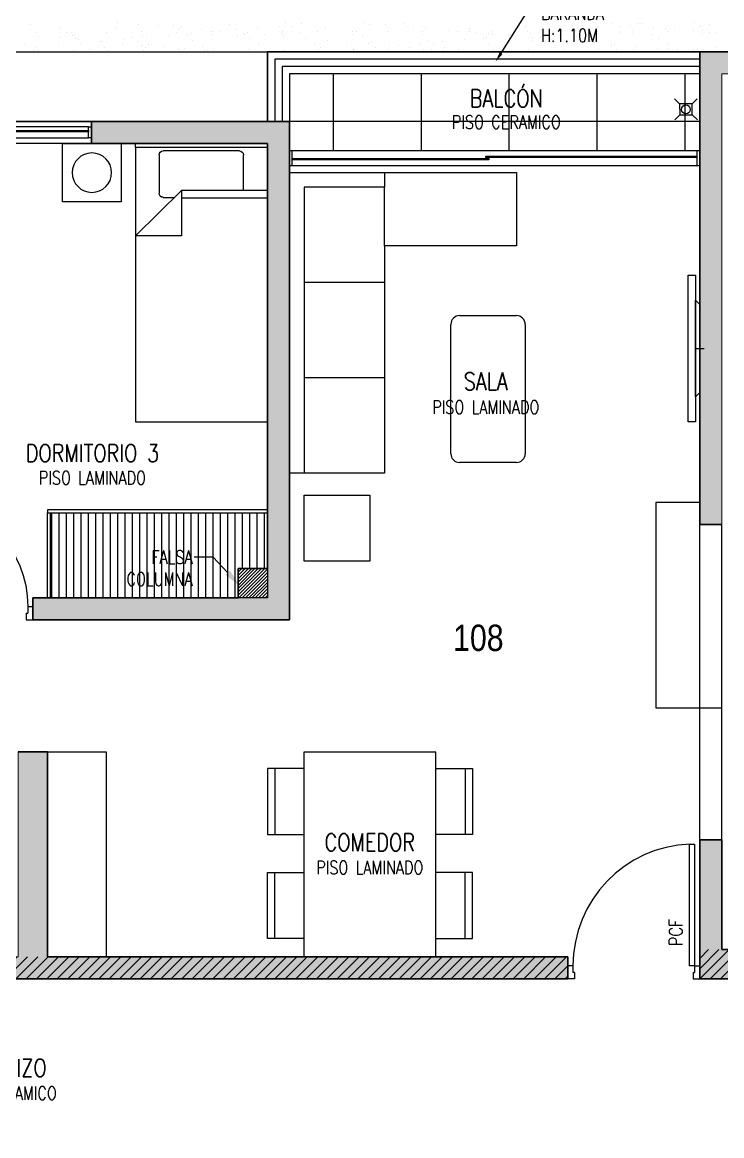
# Model space of a CAD drawing. Header units: millimetres. Extents: x 98 to 155, y -181 to 127.
# Drawn here: x 134.92 to 139.69, y 115.72 to 123.31 of the extents above; entities that cross this region are included whole.
import ezdxf
from ezdxf import colors
from ezdxf.entities.mleader import LeaderData, LeaderLine
from ezdxf.enums import TextEntityAlignment as Align
from ezdxf.math import Vec2, Vec3
from ezdxf.xclip import XClip

# ---------------------------------------------------------------- set-up
doc = ezdxf.new("R2010")
doc.units = ezdxf.units.MM
doc.header["$LTSCALE"] = 15
doc.header["$XCLIPFRAME"] = 2
for name, pattern in [('ACAD_ISO07W100', [3, 0, -3]), ('HIDDEN2', [0.1875, 0.125, -0.0625]), ('X-REF_DP_Arquitectura$0$HIDDEN', [0.375, 0.25, -0.125])]:
    doc.linetypes.add(name, pattern=pattern)
doc.layers.get('0').update_dxf_attribs({"color": 250})
for name, color, linetype in [('A-BARANDAS', 250, 'Continuous'), ('A-HATCH', 250, 'Continuous'), ('A-MOBILIARIO', 250, 'Continuous'), ('A-MURO BAJO', 250, 'Continuous'), ('A-NUMERACIONDEP', 251, 'Continuous'), ('A-PROYECCIONES INT.', 250, 'HIDDEN2'), ('A-TEXTO-ACABADO PISO', 250, 'Continuous'), ('A_30_DispositivosSanit', 250, 'Continuous'), ('A_50_TextoAmbiente', 252, 'Continuous'), ('A_50_TextoIndicaciones', 250, 'Continuous'), ('A_50_Vigas', 250, 'X-REF_DP_Arquitectura$0$HIDDEN'), ('A_60_HatchEstructuras', 250, 'Continuous'), ('DLP_MOBILIARIO FIJO', 250, 'Continuous'), ('DLP_VERDE', 250, 'Continuous'), ('MURO CF 120', 250, 'Continuous')]:
    doc.layers.add(name, color=color, linetype=linetype)
doc.layers.add('A-MUROS', color=252, linetype='Continuous', lineweight=30)
doc.layers.add('A_20_Estructuras', color=250, linetype='Continuous', lineweight=18)
doc.styles.add('R80', font='ARIALN.TTF', dxfattribs={"height": 2.03})
doc.styles.add('ROMANS', font='romans.shx', dxfattribs={"width": 0.8})
doc.styles.add('TXT_COTAS', font='romans.shx', dxfattribs={"width": 0.8})
pattern_1 = [(45, (281.643205, 61.46157), (-0.035355339, 0.035355339), [])]

# ---------------------------------------------------------------- blocks, each defined once
blk = doc.blocks.new('A$C9f73720c')
at = {"layer": 'A-MURO BAJO'}
blk.add_line((32.5764, 107.7653, 0), (28.9682, 91.6464, 0), dxfattribs=at)
at = {"layer": 'DLP_VERDE', "linetype": 'Continuous'}
for p, q in [((31.3659, 102.1315, 0), (31.3659, 102.1315, 0)), ((31.3068, 102.0468, 0), (31.3068, 102.0468, 0)), ((31.3122, 102.0823, 0), (31.3122, 102.0823, 0)), ((31.3301, 102.0576, 0), (31.3301, 102.0576, 0)), ((31.4009, 102.0288, 0), (31.4009, 102.0288, 0)), ((31.4258, 102.0311, 0), (31.4258, 102.0311, 0)), ((31.49, 102.0646, 0), (31.49, 102.0646, 0)), ((31.3079, 101.9073, 0), (31.3079, 101.9073, 0)), ((31.3575, 101.891, 0), (31.3575, 101.891, 0)), ((31.4154, 101.8673, 0), (31.4154, 101.8673, 0)), ((31.2517, 101.8139, 0), (31.2517, 101.8139, 0)), ((31.3272, 101.7865, 0), (31.3272, 101.7865, 0)), ((31.3557, 101.8002, 0), (31.3557, 101.8002, 0)), ((31.3777, 101.7973, 0), (31.3777, 101.7973, 0)), ((31.3809, 101.8358, 0), (31.3809, 101.8358, 0)), ((31.2374, 101.7042, 0), (31.2374, 101.7042, 0)), ((31.2901, 101.7572, 0), (31.2901, 101.7572, 0)), ((31.3169, 101.7622, 0), (31.3169, 101.7622, 0)), ((31.2035, 101.5801, 0), (31.2035, 101.5801, 0)), ((31.2235, 101.605, 0), (31.2235, 101.605, 0)), ((31.2679, 101.6069, 0), (31.2679, 101.6069, 0)), ((31.2714, 101.618, 0), (31.2714, 101.618, 0)), ((31.3225, 101.5645, 0), (31.3225, 101.5645, 0)), ((31.228, 101.4802, 0), (31.228, 101.4802, 0)), ((31.3422, 101.4907, 0), (31.3422, 101.4907, 0)), ((31.3743, 101.4809, 0), (31.3743, 101.4809, 0)), ((31.2501, 101.4569, 0), (31.2501, 101.4569, 0)), ((31.2524, 101.4085, 0), (31.2524, 101.4085, 0)), ((31.1484, 101.3473, 0), (31.1484, 101.3473, 0)), ((31.1643, 101.3277, 0), (31.1643, 101.3277, 0)), ((31.1873, 101.3514, 0), (31.1873, 101.3514, 0)), ((31.218, 101.3769, 0), (31.218, 101.3769, 0)), ((31.2524, 101.3336, 0), (31.2524, 101.3336, 0)), ((31.2744, 101.3307, 0), (31.2744, 101.3307, 0)), ((31.3308, 101.3431, 0), (31.3308, 101.3431, 0)), ((31.1835, 101.3046, 0), (31.1835, 101.3046, 0)), ((31.2279, 101.3066, 0), (31.2279, 101.3066, 0)), ((31.1419, 101.2072, 0), (31.1419, 101.2072, 0)), ((31.2902, 101.2143, 0), (31.2902, 101.2143, 0)), ((31.1003, 101.1135, 0), (31.1003, 101.1135, 0)), ((31.2101, 101.1565, 0), (31.2101, 101.1565, 0)), ((31.2192, 101.0978, 0), (31.2192, 101.0978, 0)), ((31.2675, 101.1127, 0), (31.2675, 101.1127, 0)), ((31.0985, 101.0695, 0), (31.0985, 101.0695, 0)), ((31.1793, 101.0319, 0), (31.1793, 101.0319, 0)), ((31.233, 101.0812, 0), (31.233, 101.0812, 0)), ((31.2447, 101.0701, 0), (31.2447, 101.0701, 0)), ((31.0895, 100.9496, 0), (31.0895, 100.9496, 0)), ((31.1435, 101.0043, 0), (31.1435, 101.0043, 0)), ((31.1879, 101.0062, 0), (31.1879, 101.0062, 0)), ((31.0451, 100.8806, 0), (31.0451, 100.8806, 0)), ((31.0551, 100.9181, 0), (31.0551, 100.9181, 0)), ((31.0578, 100.9406, 0), (31.0578, 100.9406, 0)), ((31.2013, 100.9324, 0), (31.2013, 100.9324, 0)), ((31.1491, 100.8669, 0), (31.1491, 100.8669, 0)), ((31.1607, 100.8035, 0), (31.1607, 100.8035, 0)), ((31.1702, 100.8561, 0), (31.1702, 100.8561, 0)), ((31.1711, 100.864, 0), (31.1711, 100.864, 0)), ((31.1943, 100.7362, 0), (31.1943, 100.7362, 0)), ((30.997, 100.6468, 0), (30.997, 100.6468, 0)), ((31.1035, 100.7039, 0), (31.1035, 100.7039, 0)), ((31.1045, 100.6539, 0), (31.1045, 100.6539, 0)), ((31.1152, 100.6593, 0), (31.1152, 100.6593, 0)), ((31.1479, 100.7058, 0), (31.1479, 100.7058, 0)), ((31.0164, 100.5731, 0), (31.0164, 100.5731, 0)), ((31.0701, 100.6223, 0), (31.0701, 100.6223, 0)), ((31.116, 100.6311, 0), (31.116, 100.6311, 0)), ((31.0718, 100.5216, 0), (31.0718, 100.5216, 0)), ((31.1302, 100.5557, 0), (31.1302, 100.5557, 0)), ((30.9418, 100.4139, 0), (30.9418, 100.4139, 0)), ((31.0311, 100.3927, 0), (31.0311, 100.3927, 0)), ((31.0458, 100.4003, 0), (31.0458, 100.4003, 0)), ((31.0635, 100.4035, 0), (31.0635, 100.4035, 0)), ((31.0678, 100.3974, 0), (31.0678, 100.3974, 0)), ((31.1079, 100.4054, 0), (31.1079, 100.4054, 0)), ((31.1195, 100.3581, 0), (31.1195, 100.3581, 0)), ((31.0314, 100.2773, 0), (31.0314, 100.2773, 0)), ((31.0851, 100.3266, 0), (31.0851, 100.3266, 0)), ((30.9416, 100.1951, 0), (30.9416, 100.1951, 0)), ((30.9857, 100.2486, 0), (30.9857, 100.2486, 0)), ((31.0902, 100.2553, 0), (31.0902, 100.2553, 0)), ((30.8937, 100.1802, 0), (30.8937, 100.1802, 0)), ((30.9072, 100.1635, 0), (30.9072, 100.1635, 0)), ((30.9423, 100.1108, 0), (30.9423, 100.1108, 0)), ((31.0127, 100.1645, 0), (31.0127, 100.1645, 0)), ((30.8637, 100.0961, 0), (30.8637, 100.0961, 0)), ((31.0235, 100.1031, 0), (31.0235, 100.1031, 0)), ((30.9016, 99.9819, 0), (30.9016, 99.9819, 0)), ((30.8385, 99.9473, 0), (30.8385, 99.9473, 0)), ((30.8415, 99.9459, 0), (30.8415, 99.9459, 0)), ((30.9425, 99.9336, 0), (30.9425, 99.9336, 0)), ((30.9566, 99.8993, 0), (30.9566, 99.8993, 0)), ((30.9645, 99.9307, 0), (30.9645, 99.9307, 0)), ((30.8562, 99.8378, 0), (30.8562, 99.8378, 0)), ((30.8685, 99.8185, 0), (30.8685, 99.8185, 0)), ((30.9222, 99.8678, 0), (30.9222, 99.8678, 0)), ((31.0045, 99.8448, 0), (31.0045, 99.8448, 0)), ((30.7787, 99.7362, 0), (30.7787, 99.7362, 0)), ((30.8237, 99.7958, 0), (30.8237, 99.7958, 0)), ((30.9836, 99.8027, 0), (30.9836, 99.8027, 0)), ((30.7904, 99.7135, 0), (30.7904, 99.7135, 0)), ((30.8127, 99.7, 0), (30.8127, 99.7, 0)), ((30.9094, 99.6978, 0), (30.9094, 99.6978, 0)), ((30.959, 99.7007, 0), (30.959, 99.7007, 0)), ((30.8015, 99.6455, 0), (30.8015, 99.6455, 0)), ((30.7721, 99.5711, 0), (30.7721, 99.5711, 0)), ((30.8835, 99.5228, 0), (30.8835, 99.5228, 0)), ((30.9156, 99.5629, 0), (30.9156, 99.5629, 0)), ((30.9372, 99.572, 0), (30.9372, 99.572, 0)), ((30.7267, 99.427, 0), (30.7267, 99.427, 0)), ((30.7352, 99.4806, 0), (30.7352, 99.4806, 0)), ((30.7837, 99.4954, 0), (30.7837, 99.4954, 0)), ((30.7937, 99.4405, 0), (30.7937, 99.4405, 0)), ((30.8392, 99.4669, 0), (30.8392, 99.4669, 0)), ((30.8612, 99.464, 0), (30.8612, 99.464, 0)), ((30.8749, 99.434, 0), (30.8749, 99.434, 0)), ((30.7055, 99.3597, 0), (30.7055, 99.3597, 0)), ((30.7593, 99.4089, 0), (30.7593, 99.4089, 0)), ((30.6832, 99.2892, 0), (30.6832, 99.2892, 0)), ((30.7171, 99.3432, 0), (30.7171, 99.3432, 0)), ((30.7615, 99.3451, 0), (30.7615, 99.3451, 0)), ((30.8295, 99.2899, 0), (30.8295, 99.2899, 0)), ((30.6871, 99.2468, 0), (30.6871, 99.2468, 0)), ((30.8061, 99.2312, 0), (30.8061, 99.2312, 0)), ((30.7437, 99.195, 0), (30.7437, 99.195, 0)), ((30.7861, 99.1521, 0), (30.7861, 99.1521, 0)), ((30.8087, 99.1447, 0), (30.8087, 99.1447, 0)), ((30.7206, 99.0639, 0), (30.7206, 99.0639, 0)), ((30.7743, 99.1132, 0), (30.7743, 99.1132, 0)), ((30.6308, 98.9817, 0), (30.6308, 98.9817, 0)), ((30.6319, 99.014, 0), (30.6319, 99.014, 0)), ((30.6771, 99.0428, 0), (30.6771, 99.0428, 0)), ((30.7215, 99.0447, 0), (30.7215, 99.0447, 0)), ((30.7359, 99.0003, 0), (30.7359, 99.0003, 0)), ((30.7454, 99.0232, 0), (30.7454, 99.0232, 0)), ((30.7579, 98.9974, 0), (30.7579, 98.9974, 0)), ((30.7037, 98.8946, 0), (30.7037, 98.8946, 0)), ((30.7, 98.8791, 0), (30.7, 98.8791, 0)), ((30.5838, 98.7802, 0), (30.5838, 98.7802, 0)), ((30.6371, 98.7424, 0), (30.6371, 98.7424, 0)), ((30.6815, 98.7443, 0), (30.6815, 98.7443, 0)), ((30.7028, 98.7645, 0), (30.7028, 98.7645, 0)), ((30.7356, 98.7682, 0), (30.7356, 98.7682, 0)), ((30.6458, 98.6859, 0), (30.6458, 98.6859, 0)), ((30.6565, 98.7413, 0), (30.6565, 98.7413, 0)), ((30.5576, 98.6051, 0), (30.5576, 98.6051, 0)), ((30.6114, 98.6544, 0), (30.6114, 98.6544, 0)), ((30.6159, 98.6124, 0), (30.6159, 98.6124, 0)), ((30.6637, 98.5942, 0), (30.6637, 98.5942, 0)), ((30.5286, 98.5473, 0), (30.5286, 98.5473, 0)), ((30.6326, 98.5336, 0), (30.6326, 98.5336, 0)), ((30.6547, 98.5307, 0), (30.6547, 98.5307, 0)), ((30.5705, 98.4683, 0), (30.5705, 98.4683, 0)), ((30.5971, 98.442, 0), (30.5971, 98.442, 0)), ((30.6415, 98.444, 0), (30.6415, 98.444, 0)), ((30.6608, 98.3901, 0), (30.6608, 98.3901, 0)), ((30.4805, 98.3135, 0), (30.4805, 98.3135, 0)), ((30.527, 98.3305, 0), (30.527, 98.3305, 0)), ((30.5727, 98.3094, 0), (30.5727, 98.3094, 0)), ((30.5995, 98.2979, 0), (30.5995, 98.2979, 0)), ((30.6237, 98.2939, 0), (30.6237, 98.2939, 0)), ((30.6264, 98.3586, 0), (30.6264, 98.3586, 0)), ((30.4829, 98.2271, 0), (30.4829, 98.2271, 0)), ((30.4485, 98.1955, 0), (30.4485, 98.1955, 0)), ((30.4864, 98.2017, 0), (30.4864, 98.2017, 0)), ((30.5571, 98.1416, 0), (30.5571, 98.1416, 0)), ((30.6015, 98.1436, 0), (30.6015, 98.1436, 0)), ((30.6299, 98.1934, 0), (30.6299, 98.1934, 0)), ((30.4253, 98.0807, 0), (30.4253, 98.0807, 0)), ((30.5293, 98.067, 0), (30.5293, 98.067, 0)), ((30.5514, 98.0641, 0), (30.5514, 98.0641, 0)), ((30.5892, 98.0646, 0), (30.5892, 98.0646, 0)), ((30.4409, 98.0575, 0), (30.4409, 98.0575, 0)), ((30.5837, 97.9935, 0), (30.5837, 97.9935, 0)), ((30.5877, 98.0136, 0), (30.5877, 98.0136, 0)), ((30.3975, 97.9197, 0), (30.3975, 97.9197, 0)), ((30.4979, 97.9313, 0), (30.4979, 97.9313, 0)), ((30.5438, 97.9204, 0), (30.5438, 97.9204, 0)), ((30.3572, 97.8343, 0), (30.3572, 97.8343, 0)), ((30.3772, 97.8469, 0), (30.3772, 97.8469, 0)), ((30.4097, 97.8505, 0), (30.4097, 97.8505, 0)), ((30.4635, 97.8998, 0), (30.4635, 97.8998, 0)), ((30.4962, 97.8312, 0), (30.4962, 97.8312, 0)), ((30.5171, 97.8413, 0), (30.5171, 97.8413, 0)), ((30.3569, 97.7909, 0), (30.3569, 97.7909, 0)), ((30.5003, 97.7826, 0), (30.5003, 97.7826, 0)), ((30.335, 97.684, 0), (30.335, 97.684, 0)), ((30.3114, 97.6467, 0), (30.3114, 97.6467, 0)), ((30.322, 97.614, 0), (30.322, 97.614, 0)), ((30.4597, 97.6538, 0), (30.4597, 97.6538, 0)), ((30.4785, 97.604, 0), (30.4785, 97.604, 0)), ((30.5129, 97.6356, 0), (30.5129, 97.6356, 0)), ((30.3173, 97.5339, 0), (30.3173, 97.5339, 0)), ((30.4248, 97.5548, 0), (30.4248, 97.5548, 0)), ((30.426, 97.6003, 0), (30.426, 97.6003, 0)), ((30.4481, 97.5974, 0), (30.4481, 97.5974, 0)), ((30.4771, 97.5409, 0), (30.4771, 97.5409, 0)), ((30.4143, 97.5096, 0), (30.4143, 97.5096, 0))]:
    blk.add_line(p, q, dxfattribs=at)
at = {"style": 'R80'}
for height, rotation, p in [(0.09, 0.00902, (39.554, 141.0046, 0)), (0.09, 0.00902, (45.7984, 139.3226, 0)), (0.09, 0.00902, (50.4634, 135.3578, 0)), (0.09, 0.00902, (41.9784, 129.0436, 0)), (0.09, 0.00902, (37.8409, 128.6089, 0)), (0.09, 0.00902, (35.483, 116.3582, 0)), (0.09, 0.00902, (63.0395, 116.3253, 0)), (0.09, 0.00902, (38.5607, 113.6321, 0)), (0.09, 0.00902, (45.1292, 84.3757, 0)), (0.09, 0.00902, (43.9111, 83.9335, 0)), (0.09, 0.00902, (43.1485, 83.401, 0)), (0.09, 0.00902, (28.0067, 80.1071, 0)), (0.09, 0.00902, (44.3753, 79.9046, 0)), (0.09, 0.00902, (55.151, 79.2173, 0)), (0.09, 0.00902, (38.2608, 76.0049)), (0.09, 0.00902, (39.0036, 75.5558)), (0.09, 0.00902, (27.5137, 75.2133, 0)), (0.09, 0.00902, (27.5137, 75.2133, 0)), (0.09, 0.00902, (39.8519, 75.1543)), (0.09, 0.00902, (25.3599, 70.2709, 0)), (0.09, 0.00902, (32.1646, 69.192, 0)), (0.09, 0.00902, (32.1646, 69.192, 0)), (0.09, 0.00902, (26.9947, 68.6392, 0)), (0.09, 0.00902, (59.8504, 67.3859, 0)), (0.09, 0.00902, (24.839, 65.5107, 0)), (0.09, 0.00902, (24.839, 65.5107, 0)), (0.09, 0.00902, (33.5008, 60.261, 0)), (0.09, 0.00902, (33.5008, 60.261, 0)), (0.09, 347.39076, (17.1069, 59.2726, 0)), (0.09, 0.00902, (26.4708, 59.2035, 0)), (0.09, 0.00902, (26.4708, 59.2035, 0)), (0.09, 0.00902, (23.1216, 58.7685, 0)), (0.09, 0.00902, (23.1216, 58.7685, 0)), (0.09, 0.00902, (27.6632, 55.3959, 0)), (0.09, 0.00902, (27.6632, 55.3959, 0)), (0.09, 0.00902, (22.2239, 54.9818, 0)), (0.09, 0.00902, (22.2239, 54.9818, 0)), (0.09, 0.00902, (65.7174, 53.5803, 0)), (0.09, 0.00902, (38.377, 51.7166, 0)), (0.09, 0.00902, (38.377, 51.7166, 0)), (0.09, 0.00902, (21.0294, 51.3767, 0)), (0.09, 0.00902, (21.0294, 51.3767, 0)), (0.09, 0.00902, (29.4091, 50.8876, 0)), (0.09, 0.00902, (29.4091, 50.8876, 0)), (0.09, 0.00902, (22.5184, 48.0808, 0)), (0.09, 0.00902, (22.5184, 48.0808, 0)), (0.09, 0.00902, (32.8305, 47.9478, 0)), (0.09, 0.00902, (38.6414, 47.9238, 0)), (0.09, 1.55763, (45.5013, 47.0033, 0)), (0.09, 1.55763, (45.5013, 47.0033, 0)), (0.09, 1.55763, (42.9613, 45.8781, 0)), (0.09, 0.00902, (31.2252, 43.4352, 0)), (0.09, 0.00902, (31.2252, 43.4352, 0)), (0.09, 0.00902, (24.8291, 43.3056, 0)), (0.09, 0.00902, (24.8291, 43.3056, 0)), (0.09, 0.00902, (28.8684, 42.6092, 0)), (0.09, 0.00902, (28.8684, 42.6092, 0)), (0.09, 0.00902, (46.0815, 42.4048, 0)), (0.09, 0.00902, (19.0307, 42.0559, 0)), (0.09, 0.00902, (19.0307, 42.0559, 0)), (0.09, 0.00902, (70.9067, 41.0329, 0)), (0.09, 0.00902, (22.7765, 38.7407, 0)), (0.09, 0.00902, (22.7765, 38.7407, 0)), (0.09, 0.00902, (17.8952, 37.4624, 0)), (0.09, 0.00902, (17.8952, 37.4624, 0)), (0.09, 0.00902, (25.8226, 33.2142, 0)), (0.09, 0.00902, (21.5027, 31.2754, 0)), (0.1403, 0.00902, (43.0178, 29.8778, 0)), (0.09, 0.00902, (24.3978, 29.2659, 0)), (0.09, 0.00902, (49.7565, 29.0287, 0)), (0.09, 0.00902, (16.51, 28.4123, 0)), (0.09, 0.00902, (16.51, 28.4123, 0)), (0.09, 0.00902, (40.7946, 24.893, 0)), (0.09, 0.00902, (18.1268, 23.6374, 0)), (0.09, 0.00902, (20.346, 20.3291, 0)), (0.09, 0.00902, (38.3365, 19.4632, 0)), (0.09, 0.00902, (18.2869, 15.9828, 0)), (0.09, 0.00902, (36.6694, 12.5977, 0)), (0.09, 337.79984, (24.7536, 11.2334, 0)), (0.09, 0.00902, (33.5928, 10.3508, 0)), (0.09, 337.79984, (21.6109, 10.1247, 0)), (0.09, 337.79984, (16.5605, 9.5998, 0)), (0.09, 337.79984, (29.9414, 8.9534, 0)), (0.09, 337.79984, (31.6402, 7.9561, 0)), (0.09, 337.79984, (26.736, 7.7966, 0)), (0.09, 337.79984, (32.0288, 7.0232, 0)), (0.09, 0.00902, (23.3239, 5.5763, 0)), (0.09, 0.00902, (16.5347, 5.5678, 0)), (0.09, 0.00902, (34.4718, 3.6379, 0))]:
    blk.add_attdef('N.P.T.+0.00', text='', height=height, rotation=rotation, dxfattribs=at).set_placement(p, align=Align.MIDDLE_CENTER)
for p in [(49.9263, 138.2431, 0), (56.6904, 136.252, 0), (60.5336, 135.5237, 0), (42.6322, 135.1839), (58.3591, 133.6514, 0), (46.2516, 126.9171), (67.6439, 125.1529), (62.2762, 107.4327), (41.3341, 103.0918, 0), (58.4477, 100.4887, -0.2526), (35.1548, 97.8545, 0), (58.3053, 94.9071, 0), (31.2618, 93.9445, 0), (38.1161, 91.318), (54.6279, 88.218, 0), (17.9393, 86.8861, 0), (34.7444, 85.6148, 0), (54.6869, 83.8861, 0), (35.5048, 81.4636, 0), (34.6534, 76.9929, 0), (59.6668, 73.2509), (40.4113, 65.8421, 0), (43.5611, 65.2125, 0), (64.4681, 61.3857), (43.9111, 51.4927, 0), (32.9744, 51.0828, 0), (48.0327, 50.0735, 0), (69.3242, 50.0814, 0), (52.9599, 39.4701, 0), (74.4159, 35.7467, 0)]:
    blk.add_attdef('N.P.T.+0.00', text='', height=0.2109, dxfattribs=at).set_placement(p, align=Align.MIDDLE_CENTER)
blk = doc.blocks.new('ESTRUC_P1')
at = {"layer": 'A_60_HatchEstructuras'}
h = blk.add_hatch(color=256, dxfattribs=at)
h.dxf.hatch_style = 1
h.paths.add_polyline_path([(38.35, -0.06), (38.2, -0.06), (38.2, -6.125), (36.7, -6.125), (36.7, -5.375), (36.55, -5.375), (36.55, -6.325), (38.35, -6.325), (38.35, -5.45), (39.85, -5.45), (39.85, -5.95), (40, -5.95), (40, -5.25), (38.35, -5.25)])
h.paths.add_polyline_path([(36.7, -0.15), (36.85, -0.15), (36.85, 0), (36.55, 0), (36.55, -3.225), (36.7, -3.225)])
h.paths.add_polyline_path([(40, 0), (39.7, 0), (39.7, -0.15), (39.85, -0.15), (39.85, -3.5), (40, -3.5)])
h = blk.add_hatch(color=256, dxfattribs=at)
h.dxf.hatch_style = 1
h.paths.add_polyline_path([(28.65, -0.625), (29.85, -0.625), (29.85, -0.475), (28.5, -0.475), (28.5, -3.875), (30.25, -3.875), (30.25, -3.725), (28.65, -3.725)])
h.paths.add_polyline_path([(31.2, -0.475), (31.05, -0.475), (31.05, -3.875), (31.2, -3.875)])
h.paths.add_polyline_path([(33.75, -0.475), (32.4, -0.475), (32.4, -0.625), (33.6, -0.625), (33.6, -3.725), (32, -3.725), (32, -3.875), (33.75, -3.875)])
h = blk.add_hatch(color=256, dxfattribs=at)
h.dxf.hatch_style = 1
h.paths.add_polyline_path([(26.45, -4.925), (28.1, -4.925), (28.1, -4.775), (25.905, -4.775), (25.905, -4.925), (26.25, -4.925), (26.25, -6.325), (35.65, -6.325), (35.65, -6.175), (32.1, -6.175), (32.1, -4.775), (31.9, -4.775), (31.9, -6.175), (29, -6.175), (29, -4.775), (28.85, -4.775), (28.85, -6.175), (26.45, -6.175)])
h.paths.add_polyline_path([(25.88, -7.675), (28.4, -7.675), (28.4, -9.075), (28.55, -9.075), (28.55, -7.675), (31.9, -7.675), (31.9, -9.075), (32.1, -9.075), (32.1, -7.675), (35.65, -7.675), (35.65, -7.525), (25.68, -7.525), (25.68, -9.075), (27.65, -9.075), (27.65, -8.925), (25.88, -8.925)])
at = {"layer": 'A_20_Estructuras'}
for points in [[(36.7, -0.15), (36.85, -0.15), (36.85, 0), (36.55, 0), (36.55, -3.225), (36.7, -3.225)], [(38.35, -0.06), (38.2, -0.06), (38.2, -6.125), (36.7, -6.125), (36.7, -5.375), (36.55, -5.375), (36.55, -6.325), (38.35, -6.325), (38.35, -5.45), (39.85, -5.45), (39.85, -5.95), (40, -5.95), (40, -5.25), (38.35, -5.25)], [(33.75, -0.475), (32.4, -0.475), (32.4, -0.625), (33.6, -0.625), (33.6, -3.725), (32, -3.725), (32, -3.875), (33.75, -3.875)], [(26.45, -4.925), (28.1, -4.925), (28.1, -4.775), (25.905, -4.775), (25.905, -4.925), (26.25, -4.925), (26.25, -6.325), (35.65, -6.325), (35.65, -6.175), (32.1, -6.175), (32.1, -4.775), (31.9, -4.775), (31.9, -6.175), (29, -6.175), (29, -4.775), (28.85, -4.775), (28.85, -6.175), (26.45, -6.175)]]:
    blk.add_lwpolyline(points, close=True, dxfattribs=at)
at = {"layer": 'A_50_Vigas'}
blk.add_line((31.2, -0.475), (32.4, -0.475), dxfattribs=at)
for points in [[(33.6, -0.475), (33.6, 0), (36.55, 0)], [(36.55, -5.375), (36.55, -3.225)], [(36.7, -5.375), (36.7, -3.225)]]:
    blk.add_lwpolyline(points, dxfattribs=at)
blk = doc.blocks.new('A$C72FD42DB')
for p, q in [((0.3255, 1.4, 0), (1.2255, 1.4, 0)), ((0.3255, 0), (0.3255, 1.4, 0)), ((1.2255, 0), (1.2255, 1.4, 0)), ((0.3255, 0), (1.2255, 0))]:
    blk.add_line(p, q)
for points in [[(0.3255, 1.285), (0.0755, 1.285), (0.0755, 0.835), (0.3255, 0.835)], [(0.1255, 1.285), (0.1255, 0.835)], [(1.2255, 1.285), (1.4755, 1.285), (1.4755, 0.835), (1.2255, 0.835)], [(1.4255, 1.285), (1.4255, 0.835)], [(0.3255, 0.125), (0.0755, 0.125), (0.0755, 0.575), (0.3255, 0.575)], [(0.1255, 0.125), (0.1255, 0.575)], [(1.2255, 0.125), (1.4755, 0.125), (1.4755, 0.575), (1.2255, 0.575)], [(1.4255, 0.125), (1.4255, 0.575)]]:
    blk.add_lwpolyline(points)
blk = doc.blocks.new('A$C4BFA03A9')
for points in [[(0.06, -0.5), (0.11, -0.5), (0.11, 0.5), (0.06, 0.5)], [(0.03, -0.3), (0.06, -0.33), (0.06, 0.33), (0.03, 0.3)]]:
    blk.add_lwpolyline(points, close=True)
at = {"layer": 'A-PROYECCIONES INT.', "ltscale": 0.15}
blk.add_line((0.06, 0), (0, 0), dxfattribs=at)
blk = doc.blocks.new('1 PLAZA')
for p, q in [((-0.2592, -0.0513), (0.2619, -0.0513)), ((-0.2859, -0.3221), (-0.2859, -0.0781)), ((0.2887, -0.0781), (0.2887, -0.3415)), ((-0.45, -0.3221), (0.1356, -0.3221)), ((0.1356, -0.371), (-0.45, -0.371)), ((0.45, -0.6318), (0.1356, -0.3221)), ((0.1356, -0.3221), (0.1356, -0.6318)), ((0.2619, -0.3683), (0.1825, -0.3683)), ((0.1356, -0.6318), (0.45, -0.6318))]:
    blk.add_line(p, q)
at = {"extrusion": (4.49068e-08, -3.60286e-08, 1), "elevation": 0}
blk.add_lwpolyline([(-0.45, -0.0287), (0.45, -0.0287), (0.45, 0), (-0.45, 0)], close=True, dxfattribs=at)
blk.add_lwpolyline([(-0.45, -1.9), (-0.45, -0.0287), (0.45, -0.0287), (0.45, -1.9)], close=True)
for centre, start, end in [((-0.2592, -0.0781), 90, 180), ((0.2619, -0.0781), 0, 90), ((0.2619, -0.3415), 270, 0)]:
    blk.add_arc(centre, 0.0267, start, end)
blk = doc.blocks.new('VELADOR')
blk.add_lwpolyline([(0, 0.4), (0, 0), (0.4, 0), (0.4, 0.4)], close=True)
blk.add_circle((0.2, 0.2), 0.1344)
blk = doc.blocks.new('*U144')
for p, q in [((0.01, 0.755), (0.01, 0.8)), ((0.1, 0.765), (0.055, 0.765)), ((0.055, 0.755), (0.055, 0.765)), ((0.1, 0.765), (0.1, 0.8)), ((0.055, 0.755), (0.01, 0.755)), ((0.055, 0.045), (0.01, 0.045)), ((0.01, 0.045), (0.01, 0)), ((0.055, 0.045), (0.055, 0.035)), ((0.1, 0.035), (0.055, 0.035)), ((0.1, 0.035), (0.1, 0))]:
    blk.add_line(p, q)
blk.add_lwpolyline([(0.83, 0.07), (0.83, 0.035), (0.1, 0.035), (0.1, 0.07)], close=True)
at = {"linetype": 'HIDDEN2'}
blk.add_arc((0.0996, 0.034), 0.731, 2.23015, 89.96723, dxfattribs=at)
blk = doc.blocks.new('VP.120')
at = {"layer": 'A-MURO BAJO'}
for p, q in [((0, 0), (1.2, 0)), ((0, -0.15), (1.2, -0.15))]:
    blk.add_line(p, q, dxfattribs=at)
at = {"layer": 'DLP_MOBILIARIO FIJO', "color": 251}
for p, q in [((0.02, -0.0375), (1.18, -0.0375)), ((1.18, -0.1125), (0.02, -0.1125))]:
    blk.add_line(p, q, dxfattribs=at)
at = {"layer": 'DLP_MOBILIARIO FIJO', "color": 6}
for points in [[(0, -0.1125), (0.02, -0.1125), (0.02, -0.0375), (0, -0.0375)], [(1.2, -0.1125), (1.18, -0.1125), (1.18, -0.0375), (1.2, -0.0375)]]:
    blk.add_lwpolyline(points, close=True, dxfattribs=at)
at = {"layer": 'DLP_MOBILIARIO FIJO', "elevation": 0}
for points in [[(0.61, -0.0625), (0.02, -0.0625), (0.02, -0.0725), (0.61, -0.0725)], [(0.59, -0.0875), (1.18, -0.0875), (1.18, -0.0775), (0.59, -0.0775)]]:
    blk.add_lwpolyline(points, close=True, dxfattribs=at)
blk = doc.blocks.new('*U145')
for p, q in [((0.01, 0.855), (0.01, 0.9)), ((0.055, 0.855), (0.01, 0.855)), ((0.1, 0.865), (0.055, 0.865)), ((0.055, 0.855), (0.055, 0.865)), ((0.1, 0.865), (0.1, 0.9)), ((0.055, 0.045), (0.01, 0.045)), ((0.01, 0.045), (0.01, 0)), ((0.055, 0.045), (0.055, 0.035)), ((0.1, 0.035), (0.055, 0.035)), ((0.1, 0.035), (0.1, 0))]:
    blk.add_line(p, q)
blk.add_lwpolyline([(0.93, 0.07), (0.93, 0.035), (0.1, 0.035), (0.1, 0.07)], close=True)
at = {"linetype": 'HIDDEN2'}
blk.add_arc((0.0995, 0.0339), 0.8311, 2.23015, 89.96723, dxfattribs=at)
blk = doc.blocks.new('SOFA SEC')
for p, q in [((0, 0.65), (0.1, 0.65)), ((0.1, 0.65), (0.1, 0.1)), ((0.5, 0.65), (0.1, 0.65)), ((0.75, 0.65), (0.75, 0.1)), ((1.4, 0.65), (1.4, 0.1)), ((0.1, 0.1), (2.05, 0.1))]:
    blk.add_line(p, q)
blk.add_lwpolyline([(0.5, 1.55), (0.5, 0.65), (2.05, 0.65), (2.05, 0), (0, 0), (0, 1.55)], close=True)
blk = doc.blocks.new('MESA CENTRO')
for p, q in [((-0.1937, 0), (0.1937, 0)), ((-0.2537, -0.9421), (-0.2537, -0.06)), ((0.2537, -0.06), (0.2537, -0.9421)), ((0.1937, -1.0021), (-0.1937, -1.0021))]:
    blk.add_line(p, q)
for centre, start, end in [((-0.1937, -0.06), 90, 180), ((0.1937, -0.06), 0, 90), ((-0.1937, -0.9421), 180, 270), ((0.1937, -0.9421), 270, 0)]:
    blk.add_arc(centre, 0.06, start, end)
blk = doc.blocks.new('_Dot')
at = {"color": 0, "linetype": 'ByBlock', "lineweight": -2}
blk.add_line((-0.5, 0), (-1, 0), dxfattribs=at)
at = {"color": 0, "linetype": 'ByBlock', "const_width": 0.5}
blk.add_lwpolyline([(-0.25, 0, 1), (0.25, 0, 1)], format="xyb", close=True, dxfattribs=at)
blk = doc.blocks.new('0-sumidero')
for p, q in [((-0.0421, 0.0382), (-0.0763, 0.0724)), ((0.0435, 0.0382), (-0.0421, 0.0382)), ((-0.0421, 0.0382), (-0.0421, -0.0369)), ((0.0435, 0.0382), (0.0777, 0.0724)), ((0.0435, -0.0369), (0.0435, 0.0382)), ((-0.0421, -0.0369), (-0.0763, -0.0711)), ((-0.0421, -0.0369), (0.0435, -0.0369)), ((0.0435, -0.0369), (0.0777, -0.0711))]:
    blk.add_line(p, q)
blk.add_circle((0, 0), 0.0303)
blk = doc.blocks.new('sum')
at = {"layer": 'A_30_DispositivosSanit', "rotation": 45.00000007321594}
blk.add_blockref('0-sumidero', (0, 0), dxfattribs=at)

msp = doc.modelspace()

# ---------------------------------------------------------------- block references
at = {"linetype": 'ACAD_ISO07W100', "ltscale": 5}
ref = msp.add_blockref('A$C9f73720c', (241.452, 114.8591), dxfattribs=dict(at, rotation=102.6156181418625))
XClip(ref).set_block_clipping_path([(22.1542253106, 140.4101169162), (10.3600901397, 87.7136669306), (29.6608346476, 83.3939150368), (41.4549698184, 136.0903650224)])

# ---------------------------------------------------------------- next in the draw order: hatches: boundary and pattern name
at = {"layer": 'A-HATCH'}
h = msp.add_hatch(dxfattribs=at)
h.set_pattern_fill('_USER', color=256, scale=0.6, double=1, pattern_type=0)
h.set_pattern_definition([(0, (101.6432, 93.2366), (0, 0.6), []), (90, (101.6432, 93.2366), (-0.6, 4e-17), [])])
h.paths.add_polyline_path([(139.5432, 122.9616), (139.5432, 122.4366), (136.7432, 122.4366), (136.7432, 122.9616)])
h = msp.add_hatch(dxfattribs=at)
h.set_pattern_fill('ANSI31', color=256, scale=0.005)
h.set_pattern_definition([(45, (110.272899, 43.824942), (-0.01122532, 0.01122532), [])])
h.paths.add_polyline_path([(136.5932, 119.5866), (136.3932, 119.5866), (136.3932, 119.3866), (136.5932, 119.3866)])
at = {"layer": 'DLP_MOBILIARIO FIJO'}
h = msp.add_hatch(dxfattribs=at)
h.set_pattern_fill('_USER', color=256, scale=0.05, angle=270, pattern_type=0)
h.set_pattern_definition([(270, (106.073204, 90.2416), (0.05, -9e-18), [])])
h.paths.add_polyline_path([(136.5932, 119.9666), (136.5932, 119.5866), (136.3932, 119.5866), (136.3932, 119.3866), (135.1132, 119.3866), (135.1132, 119.9666)])
at = {"layer": 'MURO CF 120'}
h = msp.add_hatch(dxfattribs=at)
h.set_pattern_fill('_USER', color=256, scale=0.05, angle=45, style=0, pattern_type=0)
h.set_pattern_definition(pattern_1)
h.paths.add_polyline_path([(139.5431, 116.9866), (141.3431, 116.9866), (141.3431, 116.7866), (139.5431, 116.7866)])
h = msp.add_hatch(dxfattribs=at)
h.set_pattern_fill('_USER', color=256, scale=0.05, angle=45, style=0, pattern_type=0)
h.set_pattern_definition(pattern_1)
h.paths.add_polyline_path([(138.6432, 116.9365), (131.9432, 116.9366), (131.9432, 116.7865), (138.6432, 116.7865)])
h.paths.add_polyline_path([(142.8432, 116.2615), (142.9932, 116.2615), (142.9932, 116.1116), (142.8432, 116.1116)])
h.paths.add_polyline_path([(110.4933, 116.1115), (110.3427, 116.1115), (110.3427, 116.2615), (110.4933, 116.2615)])

# ---------------------------------------------------------------- next in the draw order: linework, layer by layer
at = {"layer": 'A-BARANDAS', "elevation": 0}
for points in [[(139.5432, 123.0616), (136.6432, 123.0616), (136.6432, 122.6366)], [(139.5432, 123.0116), (136.6932, 123.0116), (136.6932, 122.6366)]]:
    msp.add_lwpolyline(points, dxfattribs=at)
at = {"layer": 'A-MOBILIARIO', "elevation": 0}
msp.add_lwpolyline([(137.2932, 120.0866), (137.2932, 119.6366), (136.8432, 119.6366), (136.8432, 120.0866)], close=True, dxfattribs=at)
at = {"layer": 'A-MURO BAJO'}
for p, q in [((136.5932, 123.1116), (136.5932, 122.6366)), ((139.5232, 122.4366, 0), (136.7632, 122.4366, 0)), ((136.7632, 122.3366, 0), (139.5232, 122.3366, 0))]:
    msp.add_line(p, q, dxfattribs=at)
at = {"layer": 'A-MURO BAJO', "elevation": 0}
for points in [[(139.5432, 123.1115), (136.5932, 123.1116)], [(139.5432, 122.9616), (136.7432, 122.9616), (136.7432, 122.6366)], [(139.5432, 120.0366), (139.2432, 120.0366), (139.2432, 118.6366), (139.6932, 118.6366), (139.6932, 119.8866), (139.5432, 119.8866), (139.5432, 119.9866)]]:
    msp.add_lwpolyline(points, dxfattribs=at)
msp.add_lwpolyline([(135.0932, 118.3366), (135.4932, 118.3366), (135.4932, 116.9366), (135.0932, 116.9366)], close=True, dxfattribs=at)
at = {"layer": 'A-MUROS'}
for p, q in [((139.5432, 119.8866), (139.5432, 123.1115)), ((139.5432, 123.1115), (139.8432, 123.1115)), ((135.3932, 122.6366), (135.3932, 122.4866)), ((136.7432, 122.6366), (135.3932, 122.6366)), ((136.7432, 122.6366), (136.7432, 119.2366)), ((136.5932, 122.4866), (135.3932, 122.4866)), ((136.5932, 122.4866), (136.5932, 119.5866)), ((139.6932, 119.8866), (139.5432, 119.8866)), ((136.3932, 119.3866), (136.3932, 119.5866)), ((136.3932, 119.5866), (136.5932, 119.5866)), ((134.9932, 119.3866), (134.9932, 119.2366)), ((136.3932, 119.3866), (134.9932, 119.3866)), ((136.7432, 119.2366), (134.9932, 119.2366)), ((134.8932, 118.3366), (135.0932, 118.3366)), ((135.0932, 118.3366), (135.0932, 116.9366)), ((139.5432, 117.7366), (139.5432, 116.7866)), ((139.5432, 117.7366), (139.6932, 117.7366)), ((139.6932, 117.7366), (139.6932, 116.9866)), ((139.6932, 116.9866), (141.1932, 116.9866)), ((135.0932, 116.9366), (138.6432, 116.9366)), ((138.6432, 116.9366), (138.6432, 116.7866)), ((129.2432, 116.7866), (138.6432, 116.7866)), ((139.5432, 116.7866), (141.3432, 116.7866))]:
    msp.add_line(p, q, dxfattribs=at)
at = {"layer": 'DLP_MOBILIARIO FIJO', "elevation": 0}
for points in [[(136.7432, 122.3366), (136.7632, 122.3366), (136.7632, 122.4366), (136.7432, 122.4366)], [(138.1032, 122.3741), (136.7632, 122.3741), (136.7632, 122.3841), (138.1032, 122.3841)], [(138.0832, 122.3991), (139.5232, 122.3991), (139.5232, 122.3891), (138.0832, 122.3891)], [(139.5232, 122.3366), (139.5432, 122.3366), (139.5432, 122.4366), (139.5232, 122.4366)], [(135.0932, 119.9866), (135.0932, 119.9666), (136.5932, 119.9666), (136.5932, 119.9866)], [(135.1132, 119.3866), (135.0932, 119.3866), (135.0932, 119.9666), (135.1132, 119.9666)]]:
    msp.add_lwpolyline(points, close=True, dxfattribs=at)
at = {"layer": 'DLP_MOBILIARIO FIJO'}
msp.add_lwpolyline([(136.5932, 119.3866), (135.1132, 119.3866), (135.1132, 119.9666), (136.5932, 119.9666)], close=True, dxfattribs=at)

# ---------------------------------------------------------------- next in the draw order: block references
msp.add_blockref('ESTRUC_P1', (102.9932, 123.1113))
at = {"xscale": -1}
msp.add_blockref('VP.120', (135.3932, 122.6366, 0), dxfattribs=at)
at = {"layer": 'A-MOBILIARIO', "extrusion": (4.49068e-08, 3.60286e-08, 1), "xscale": -1}
for name, p in [('VELADOR', (135.5961, 122.0866, 0)), ('1 PLAZA', (136.1432, 122.4866, 0))]:
    msp.add_blockref(name, p, dxfattribs=at)
at = {"layer": 'A-MOBILIARIO'}
for name, p, rotation in [('SOFA SEC', (136.7432, 122.2866, 0), 269.9995671478981), ('MESA CENTRO', (138.0985, 120.3094, 0), 179.9999774208889), ('*U145', (139.5432, 116.7766), 90.00000000000001)]:
    msp.add_blockref(name, p, dxfattribs=dict(at, rotation=rotation))
at = {"layer": 'A-MOBILIARIO', "xscale": -1}
msp.add_blockref('A$C4BFA03A9', (139.5732, 121.0866, 0), dxfattribs=at)
at = {"layer": 'A-MOBILIARIO', "xscale": -1, "rotation": 270}
msp.add_blockref('*U144', (134.1932, 119.2266, 0), dxfattribs=at)
at = {"layer": 'A-MOBILIARIO'}
msp.add_blockref('A$C72FD42DB', (136.5177, 116.9366, 0), dxfattribs=at)
at = {"layer": 'A_30_DispositivosSanit', "rotation": 315.4214503074467}
msp.add_blockref('sum', (139.4485, 122.7181, 0), dxfattribs=at)

# ---------------------------------------------------------------- next in the draw order: texts
at = {"layer": 'A-TEXTO-ACABADO PISO', "char_height": 0.09, "attachment_point": 2, "style": 'ROMANS'}
for s, width, insert in [('PISO CERAMICO', 1.20225, (138.2235, 122.6766)), ('PISO LAMINADO', 1.034523, (138.0833, 120.7317, 0)), ('PISO LAMINADO', 1.20225, (135.3994, 120.2501)), ('PISO LAMINADO', 1.20225, (137.292, 117.5916))]:
    msp.add_mtext_dynamic_manual_height_columns(s, width=width, gutter_width=12.5, heights=[0], dxfattribs=dict(at, insert=insert))
at = {"layer": 'A-TEXTO-ACABADO PISO', "insert": (134.7846, 116.0518, 0), "char_height": 0.09, "attachment_point": 2, "rotation": 359.99998, "style": 'ROMANS'}
msp.add_mtext_dynamic_manual_height_columns('PISO CERAMICO', width=1.20225, gutter_width=12.5, heights=[0], dxfattribs=at)
at = {"layer": 'A_50_TextoAmbiente', "style": 'ROMANS', "width": 0.8}
for s, p in [('BALCÓN', (138.2232, 122.7333, 0)), ('SALA', (138.0833, 120.803, 0)), ('DORMITORIO 3', (135.3996, 120.3134)), ('COMEDOR', (137.292, 117.6582)), ('PASADIZO', (134.783, 116.1197))]:
    msp.add_text(s, height=0.12, dxfattribs=at).set_placement(p, align=Align.CENTER)
at = {"layer": 'A_50_TextoIndicaciones', "style": 'ROMANS', "width": 0.8}
msp.add_text('PCF', height=0.09, rotation=90, dxfattribs=at).set_placement((139.4252, 117.011))

# ---------------------------------------------------------------- next in the draw order: leaders
at = {"layer": 'A-NUMERACIONDEP'}
ml = msp.add_multileader_mtext('Standard', dxfattribs=at)
ml.set_content('108', color=256, style='R80')
ml.set_leader_properties(color=256)
ml.set_arrow_properties(name='DOT')
ml.build(insert=Vec2(0, 0))
ml.multileader.update_dxf_attribs({"leader_type": 0, "has_text_frame": 1, "text_left_attachment_type": 2, "text_right_attachment_type": 2, "dogleg_length": 0.36, "arrow_head_size": 0.06, "scale": 0.06})
ctx = ml.context
ctx.base_point, ctx.scale, ctx.char_height, ctx.arrow_head_size, ctx.landing_gap_size, ctx.plane_origin = Vec3(137.8162, 119.1116), 0.06, 0.18, 0.06, 0.06, Vec3(136.4857, 119.1072)
ctx.left_attachment, ctx.right_attachment, ctx.text_align_type = 2, 2, 1
notes = []
notes.append((ctx, [(0, (1, 1, 0), (138.3405, 119.1116), (-1, 0), 0.0917, [(0, [(138.627, 119.4605)], 0, [])])]))
ctx.mtext.insert, ctx.mtext.width, ctx.mtext.alignment, ctx.mtext.flow_direction = Vec3(138.0326, 119.2035), 0.461923, 2, 5
at = {"layer": 'A_50_TextoIndicaciones'}
ml = msp.add_multileader_mtext('Standard', dxfattribs=at)
ml.set_content('\\pxsm1;BARANDA \\P\\pt16;H:1.10M', color=256, style='TXT_COTAS')
ml.set_leader_properties(color=256)
ml.build(insert=Vec2(0, 0))
ml.multileader.update_dxf_attribs({"dogleg_length": 0.05, "arrow_head_size": 0.07})
ctx = ml.context
ctx.base_point, ctx.char_height, ctx.arrow_head_size, ctx.landing_gap_size, ctx.plane_origin = Vec3(138.4099, 123.3732), 0.09, 0.07, 0.05, Vec3(138.0002, 122.9561)
notes.append((ctx, [(0, (1, 1, 0), (138.3599, 123.3732), (1, 0), 0.05, [(0, [(138.15, 123.0427)], 0, [])])]))
ctx.mtext.insert, ctx.mtext.width, ctx.mtext.defined_height, ctx.mtext.flow_direction = Vec3(138.4599, 123.4182), 1.102183, 0.8046, 5
ml = msp.add_multileader_mtext('Standard', dxfattribs=at)
ml.set_content('FALSA COLUMNA', color=256, style='ROMANS')
ml.set_leader_properties(color=7)
ml.build(insert=Vec2(0, 0))
ml.multileader.update_dxf_attribs({"dogleg_length": 1.3073, "arrow_head_size": 0.13, "scale": 0.1})
ctx = ml.context
ctx.base_point, ctx.scale, ctx.char_height, ctx.arrow_head_size, ctx.landing_gap_size, ctx.plane_origin = Vec3(135.5857, 119.6641), 0.1, 0.09, 0.13, 0.01, Vec3(136.3071, 120.6474)
ctx.text_align_type = 2
notes.append((ctx, [(0, (1, 1, 0), (136.2233, 119.6641), (-1, 0), 0.1307, [(0, [(136.4093, 119.4631)], 0, [])])]))
ctx.mtext.insert, ctx.mtext.width, ctx.mtext.defined_height, ctx.mtext.alignment, ctx.mtext.flow_direction = Vec3(136.0825, 119.7091), 0.532149, 0.5349, 3, 5
for ctx, leaders in notes:
    for number, flags, end, landing, length, lines in leaders:
        leader = LeaderData()
        leader.index, (leader.has_last_leader_line, leader.has_dogleg_vector, leader.attachment_direction) = number, flags
        leader.last_leader_point, leader.dogleg_vector, leader.dogleg_length = Vec3(end), Vec3(landing), length
        for number, points, colour, breaks in lines:
            line = LeaderLine()
            line.index, line.vertices, line.color, line.breaks = number, Vec3.list(points), colors.encode_raw_color(colour), breaks
            leader.lines.append(line)
        ctx.leaders.append(leader)

doc.saveas('drawing.dxf')
